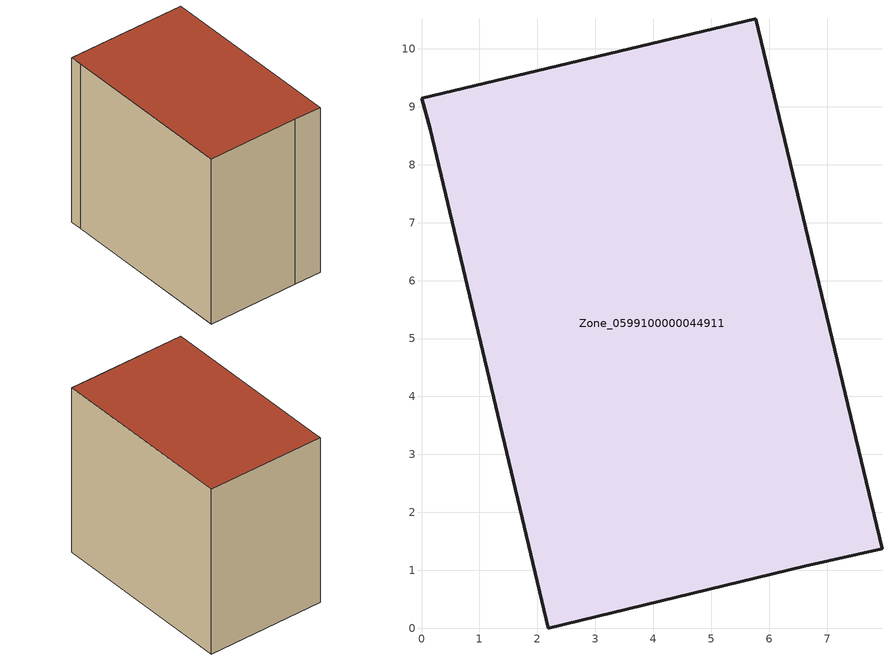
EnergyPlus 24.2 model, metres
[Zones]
Zone_0599100000044911
 floor ground (C_G): 2.19,0 0.15,8.61 0,9.15 5.77,10.52 7.95,1.37 6.61,1.07 z0
 wall outside (C_F): 7.95,1.37 5.77,10.52 0,9.15 0.15,8.61 2.19,0 6.61,1.07 7.95,1.37 z0:8.6
 roof outside (C_R): 0.15,8.61 2.19,0 6.61,1.07 7.95,1.37 5.77,10.52 0,9.15 z8.6
[BUILDING]
Pand.0599100000044911: North Axis=0; Terrain=City; Loads Convergence Tolerance Value=0.04; Temperature Convergence Tolerance Value=0.4; Solar Distribution=FullExterior; Maximum Number of Warmup Days=25; Minimum Number of Warmup Days=1
[Site:Location]
Rotterdam.The.Hague.AP_ZH_NLD Design_Conditions: Latitude=51.96; Longitude=4.45; Time Zone=1; Elevation=-4.5
[SITE:GROUNDTEMPERATURE:BUILDINGSURFACE]
18, 18, 18, 18, 18, 18, 18, 18, 18, 18, 18, 18
[MATERIAL] Thermal Absorptance=0.9; Solar Absorptance=0.7; Visible Absorptance=0.7
Name | Roughness | Thickness | Conductivity | Density | Specific Heat
G.TC.1975-1991 | MediumSmooth | 0.15 | 0.288461 | 540 | 1210
F.TC.1975-1991 | Rough | 0.3 | 0.230769 | 1920 | 840
R.TC.1975-1991 | MediumRough | 0.2 | 0.153846 | 1500 | 1000
[CONSTRUCTION]
C_G: G.TC.1975-1991
C_F: F.TC.1975-1991
C_R: R.TC.1975-1991
[ZONE]
Zone_0599100000044911: Type=1; Multiplier=1; Ceiling Height=Autocalculate; Volume=Autocalculate; Floor Area=autocalculate; Part of Total Floor Area=Yes
[ZONEINFILTRATION:DESIGNFLOWRATE]
Infil_Zone_0599100000044911: Zone or ZoneList or Space or SpaceList=Zone_0599100000044911; Schedule=AlwaysOn; Design Flow Rate Calculation Method=Flow/Area; Flow Rate per Floor Area=0.003; Constant Term Coefficient=1; Temperature Term Coefficient=0; Velocity Term Coefficient=0; Velocity Squared Term Coefficient=0
[HVACTEMPLATE:ZONE:IDEALLOADSAIRSYSTEM]
Zone_0599100000044911: Maximum Heating Supply Air Temperature=50; Minimum Cooling Supply Air Temperature=13; Maximum Heating Supply Air Humidity Ratio=0.0156; Minimum Cooling Supply Air Humidity Ratio=0.0077; Heating Limit=NoLimit; Cooling Limit=NoLimit; Dehumidification Control Type=ConstantSensibleHeatRatio; Cooling Sensible Heat Ratio=0.7; Dehumidification Setpoint=60; Humidification Control Type=None; Humidification Setpoint=30; Outdoor Air Method=None; Outdoor Air Flow Rate per Person=0.00944; Outdoor Air Flow Rate per Zone Floor Area=0; Outdoor Air Flow Rate per Zone=0; Demand Controlled Ventilation Type=None; Outdoor Air Economizer Type=NoEconomizer; Heat Recovery Type=None; Sensible Heat Recovery Effectiveness=0.7; Latent Heat Recovery Effectiveness=0.65
[ZONECONTROL:THERMOSTAT]
ThermostatControl_Zone_0599100000044911: Zone or ZoneList=Zone_0599100000044911; Control Type Schedule=DualSetpointControlType; Control 1=Thermostat_Zone_0599100000044911; Temperature Difference Between Cutout And Setpoint=0
[THERMOSTATSETPOINT:DUALSETPOINT]
Thermostat_Zone_0599100000044911: Heating Setpoint Temperature Schedule=HeatingSetpoint_Zone_0599100000044911; Cooling Setpoint Temperature Schedule=CoolingSetpoint_Zone_0599100000044911
[SCHEDULE:COMPACT]
HeatingSetpoint_Zone_0599100000044911: Through: 12/31, For: AllDays, Until: 24:00, 21
CoolingSetpoint_Zone_0599100000044911: Through: 12/31, For: AllDays, Until: 24:00, 24
DualSetpointControlType: Through: 12/31, For: AllDays, Until: 24:00, 4
AlwaysOn: Through: 12/31, For: AllDays, Until: 24:00, 1
